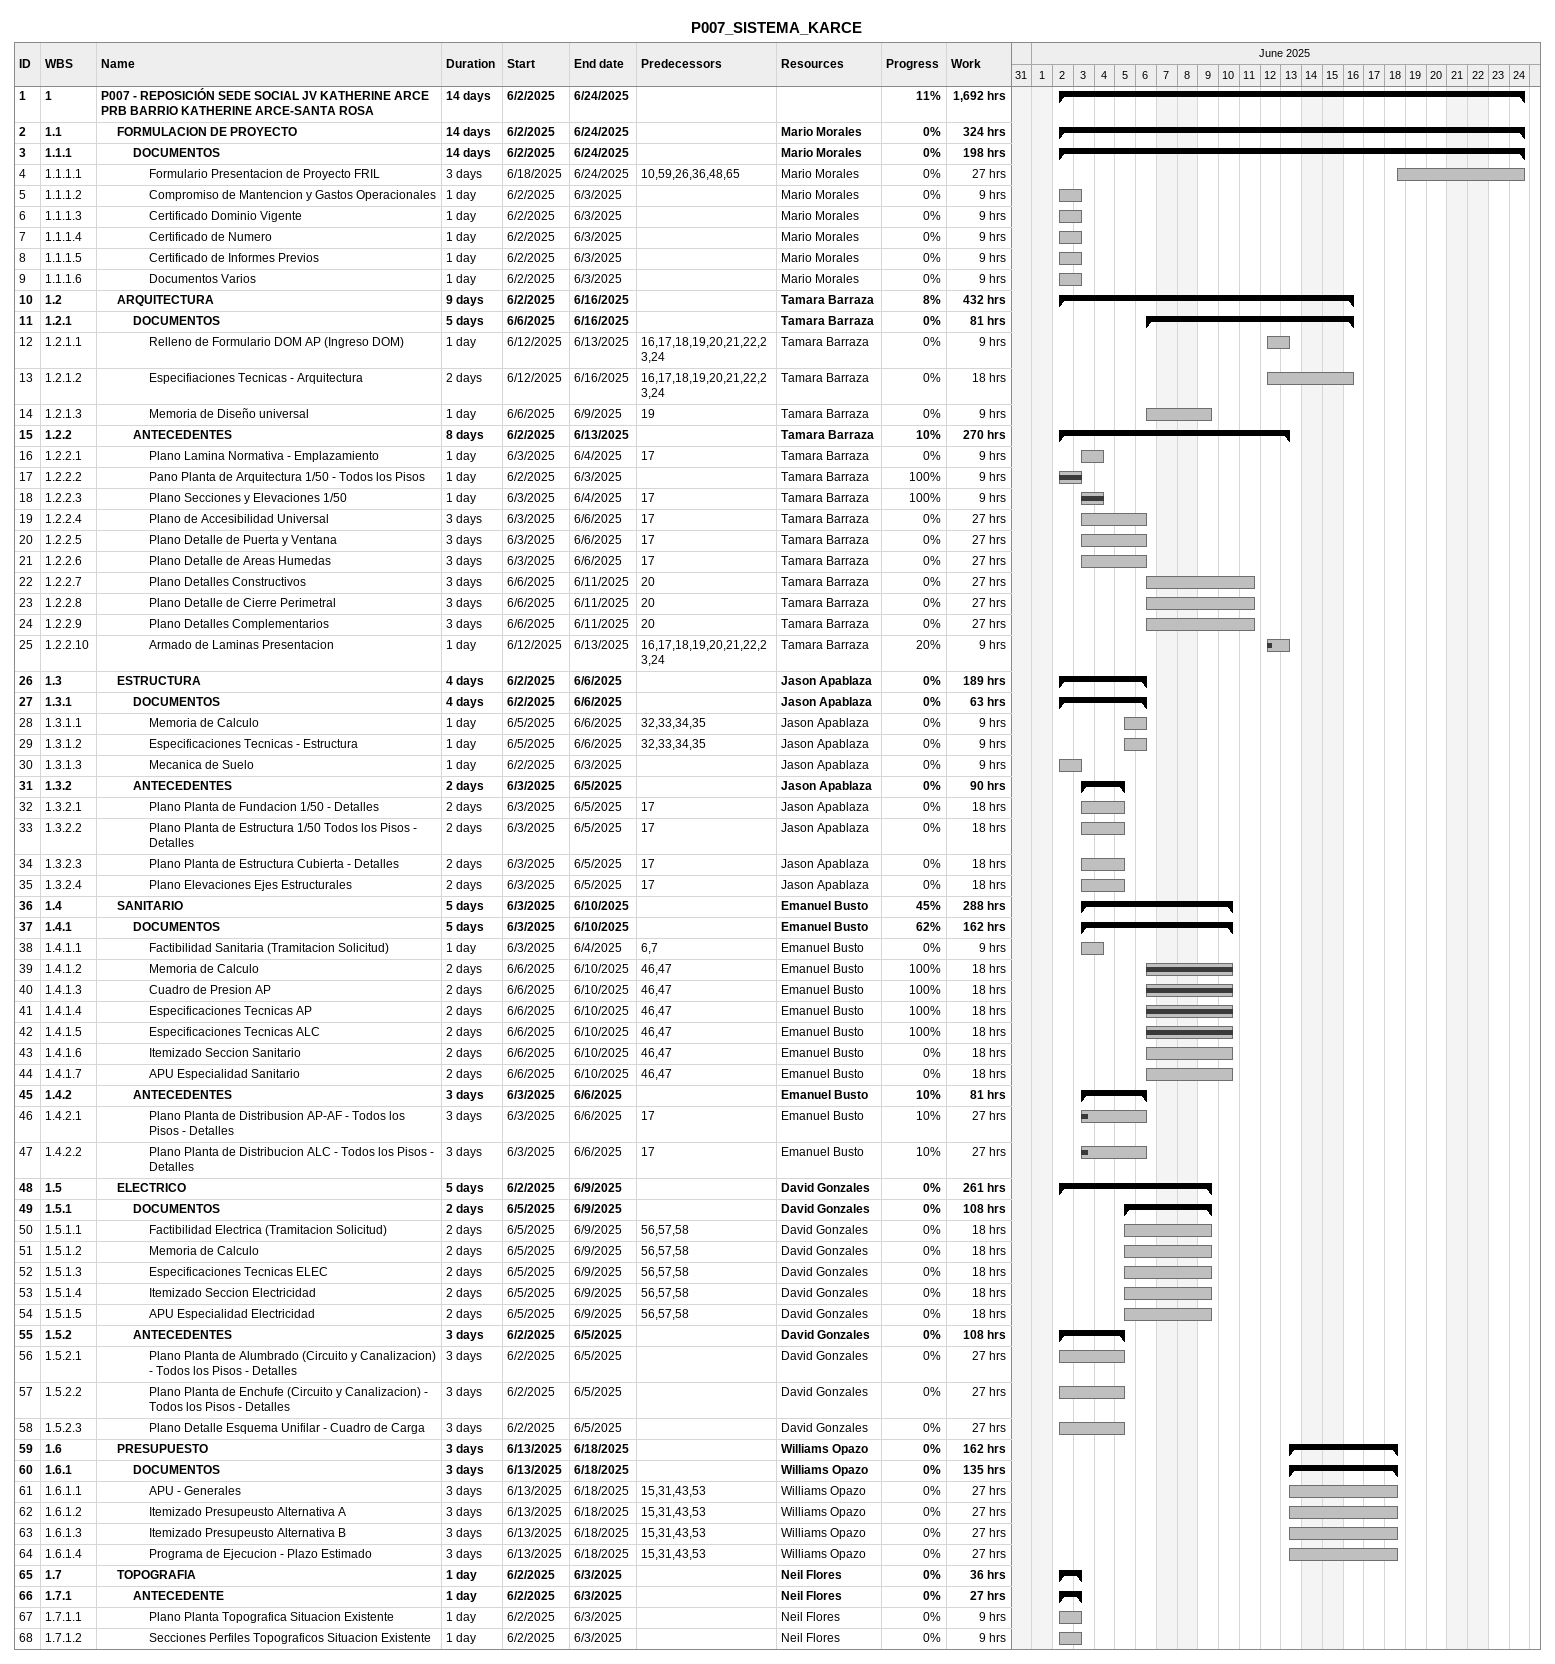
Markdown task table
P007_SISTEMA_KARCE

| ID | WBS | Task | Duration | Start | Finish | Predecessors | Resources | % complete | Work (h) |
|---|---|---|---|---|---|---|---|---|---|
| 1 | 1 | **P007 - REPOSICIÓN SEDE SOCIAL JV KATHERINE ARCE PRB BARRIO KATHERINE ARCE-SANTA ROSA** | 14d | 2025-06-02 | 2025-06-24 |  |  | 11 | 1692 |
| 2 | 1.1 | **FORMULACION DE PROYECTO** | 14d | 2025-06-02 | 2025-06-24 |  | Mario Morales | 0 | 324 |
| 3 | 1.1.1 | **DOCUMENTOS** | 14d | 2025-06-02 | 2025-06-24 |  | Mario Morales | 0 | 198 |
| 4 | 1.1.1.1 | Formulario Presentacion de Proyecto FRIL | 3d | 2025-06-18 | 2025-06-24 | 10, 59, 26, 36, 48, 65 | Mario Morales | 0 | 27 |
| 5 | 1.1.1.2 | Compromiso de Mantencion y Gastos Operacionales | 1d | 2025-06-02 | 2025-06-03 |  | Mario Morales | 0 | 9 |
| 6 | 1.1.1.3 | Certificado Dominio Vigente | 1d | 2025-06-02 | 2025-06-03 |  | Mario Morales | 0 | 9 |
| 7 | 1.1.1.4 | Certificado de Numero | 1d | 2025-06-02 | 2025-06-03 |  | Mario Morales | 0 | 9 |
| 8 | 1.1.1.5 | Certificado de Informes Previos | 1d | 2025-06-02 | 2025-06-03 |  | Mario Morales | 0 | 9 |
| 9 | 1.1.1.6 | Documentos Varios | 1d | 2025-06-02 | 2025-06-03 |  | Mario Morales | 0 | 9 |
| 10 | 1.2 | **ARQUITECTURA** | 9d | 2025-06-02 | 2025-06-16 |  | Tamara Barraza | 8 | 432 |
| 11 | 1.2.1 | **DOCUMENTOS** | 5d | 2025-06-06 | 2025-06-16 |  | Tamara Barraza | 0 | 81 |
| 12 | 1.2.1.1 | Relleno de Formulario DOM AP (Ingreso DOM) | 1d | 2025-06-12 | 2025-06-13 | 16, 17, 18, 19, 20, 21, 22, 23, 24 | Tamara Barraza | 0 | 9 |
| 13 | 1.2.1.2 | Especifiaciones Tecnicas - Arquitectura | 2d | 2025-06-12 | 2025-06-16 | 16, 17, 18, 19, 20, 21, 22, 23, 24 | Tamara Barraza | 0 | 18 |
| 14 | 1.2.1.3 | Memoria de Diseño universal | 1d | 2025-06-06 | 2025-06-09 | 19 | Tamara Barraza | 0 | 9 |
| 15 | 1.2.2 | **ANTECEDENTES** | 8d | 2025-06-02 | 2025-06-13 |  | Tamara Barraza | 10 | 270 |
| 16 | 1.2.2.1 | Plano Lamina Normativa - Emplazamiento | 1d | 2025-06-03 | 2025-06-04 | 17 | Tamara Barraza | 0 | 9 |
| 17 | 1.2.2.2 | Pano Planta de Arquitectura 1/50 - Todos los Pisos | 1d | 2025-06-02 | 2025-06-03 |  | Tamara Barraza | 100 | 9 |
| 18 | 1.2.2.3 | Plano Secciones y Elevaciones 1/50 | 1d | 2025-06-03 | 2025-06-04 | 17 | Tamara Barraza | 100 | 9 |
| 19 | 1.2.2.4 | Plano de Accesibilidad Universal | 3d | 2025-06-03 | 2025-06-06 | 17 | Tamara Barraza | 0 | 27 |
| 20 | 1.2.2.5 | Plano Detalle de Puerta y Ventana | 3d | 2025-06-03 | 2025-06-06 | 17 | Tamara Barraza | 0 | 27 |
| 21 | 1.2.2.6 | Plano Detalle de Areas Humedas | 3d | 2025-06-03 | 2025-06-06 | 17 | Tamara Barraza | 0 | 27 |
| 22 | 1.2.2.7 | Plano Detalles Constructivos | 3d | 2025-06-06 | 2025-06-11 | 20 | Tamara Barraza | 0 | 27 |
| 23 | 1.2.2.8 | Plano Detalle de Cierre Perimetral | 3d | 2025-06-06 | 2025-06-11 | 20 | Tamara Barraza | 0 | 27 |
| 24 | 1.2.2.9 | Plano Detalles Complementarios | 3d | 2025-06-06 | 2025-06-11 | 20 | Tamara Barraza | 0 | 27 |
| 25 | 1.2.2.10 | Armado de Laminas Presentacion | 1d | 2025-06-12 | 2025-06-13 | 16, 17, 18, 19, 20, 21, 22, 23, 24 | Tamara Barraza | 20 | 9 |
| 26 | 1.3 | **ESTRUCTURA** | 4d | 2025-06-02 | 2025-06-06 |  | Jason Apablaza | 0 | 189 |
| 27 | 1.3.1 | **DOCUMENTOS** | 4d | 2025-06-02 | 2025-06-06 |  | Jason Apablaza | 0 | 63 |
| 28 | 1.3.1.1 | Memoria de Calculo | 1d | 2025-06-05 | 2025-06-06 | 32, 33, 34, 35 | Jason Apablaza | 0 | 9 |
| 29 | 1.3.1.2 | Especificaciones Tecnicas - Estructura | 1d | 2025-06-05 | 2025-06-06 | 32, 33, 34, 35 | Jason Apablaza | 0 | 9 |
| 30 | 1.3.1.3 | Mecanica de Suelo | 1d | 2025-06-02 | 2025-06-03 |  | Jason Apablaza | 0 | 9 |
| 31 | 1.3.2 | **ANTECEDENTES** | 2d | 2025-06-03 | 2025-06-05 |  | Jason Apablaza | 0 | 90 |
| 32 | 1.3.2.1 | Plano Planta de Fundacion 1/50 - Detalles | 2d | 2025-06-03 | 2025-06-05 | 17 | Jason Apablaza | 0 | 18 |
| 33 | 1.3.2.2 | Plano Planta de Estructura 1/50 Todos los Pisos - Detalles | 2d | 2025-06-03 | 2025-06-05 | 17 | Jason Apablaza | 0 | 18 |
| 34 | 1.3.2.3 | Plano Planta de Estructura Cubierta - Detalles | 2d | 2025-06-03 | 2025-06-05 | 17 | Jason Apablaza | 0 | 18 |
| 35 | 1.3.2.4 | Plano Elevaciones Ejes Estructurales | 2d | 2025-06-03 | 2025-06-05 | 17 | Jason Apablaza | 0 | 18 |
| 36 | 1.4 | **SANITARIO** | 5d | 2025-06-03 | 2025-06-10 |  | Emanuel Busto | 45 | 288 |
| 37 | 1.4.1 | **DOCUMENTOS** | 5d | 2025-06-03 | 2025-06-10 |  | Emanuel Busto | 62 | 162 |
| 38 | 1.4.1.1 | Factibilidad Sanitaria (Tramitacion Solicitud) | 1d | 2025-06-03 | 2025-06-04 | 6, 7 | Emanuel Busto | 0 | 9 |
| 39 | 1.4.1.2 | Memoria de Calculo | 2d | 2025-06-06 | 2025-06-10 | 46, 47 | Emanuel Busto | 100 | 18 |
| 40 | 1.4.1.3 | Cuadro de Presion AP | 2d | 2025-06-06 | 2025-06-10 | 46, 47 | Emanuel Busto | 100 | 18 |
| 41 | 1.4.1.4 | Especificaciones Tecnicas AP | 2d | 2025-06-06 | 2025-06-10 | 46, 47 | Emanuel Busto | 100 | 18 |
| 42 | 1.4.1.5 | Especificaciones Tecnicas ALC | 2d | 2025-06-06 | 2025-06-10 | 46, 47 | Emanuel Busto | 100 | 18 |
| 43 | 1.4.1.6 | Itemizado Seccion Sanitario | 2d | 2025-06-06 | 2025-06-10 | 46, 47 | Emanuel Busto | 0 | 18 |
| 44 | 1.4.1.7 | APU Especialidad Sanitario | 2d | 2025-06-06 | 2025-06-10 | 46, 47 | Emanuel Busto | 0 | 18 |
| 45 | 1.4.2 | **ANTECEDENTES** | 3d | 2025-06-03 | 2025-06-06 |  | Emanuel Busto | 10 | 81 |
| 46 | 1.4.2.1 | Plano Planta de Distribusion AP-AF - Todos los Pisos - Detalles | 3d | 2025-06-03 | 2025-06-06 | 17 | Emanuel Busto | 10 | 27 |
| 47 | 1.4.2.2 | Plano Planta de Distribucion ALC - Todos los Pisos - Detalles | 3d | 2025-06-03 | 2025-06-06 | 17 | Emanuel Busto | 10 | 27 |
| 48 | 1.5 | **ELECTRICO** | 5d | 2025-06-02 | 2025-06-09 |  | David Gonzales | 0 | 261 |
| 49 | 1.5.1 | **DOCUMENTOS** | 2d | 2025-06-05 | 2025-06-09 |  | David Gonzales | 0 | 108 |
| 50 | 1.5.1.1 | Factibilidad Electrica (Tramitacion Solicitud) | 2d | 2025-06-05 | 2025-06-09 | 56, 57, 58 | David Gonzales | 0 | 18 |
| 51 | 1.5.1.2 | Memoria de Calculo | 2d | 2025-06-05 | 2025-06-09 | 56, 57, 58 | David Gonzales | 0 | 18 |
| 52 | 1.5.1.3 | Especificaciones Tecnicas ELEC | 2d | 2025-06-05 | 2025-06-09 | 56, 57, 58 | David Gonzales | 0 | 18 |
| 53 | 1.5.1.4 | Itemizado Seccion Electricidad | 2d | 2025-06-05 | 2025-06-09 | 56, 57, 58 | David Gonzales | 0 | 18 |
| 54 | 1.5.1.5 | APU Especialidad Electricidad | 2d | 2025-06-05 | 2025-06-09 | 56, 57, 58 | David Gonzales | 0 | 18 |
| 55 | 1.5.2 | **ANTECEDENTES** | 3d | 2025-06-02 | 2025-06-05 |  | David Gonzales | 0 | 108 |
| 56 | 1.5.2.1 | Plano Planta de Alumbrado (Circuito y Canalizacion) - Todos los Pisos - Detalles | 3d | 2025-06-02 | 2025-06-05 |  | David Gonzales | 0 | 27 |
| 57 | 1.5.2.2 | Plano Planta de Enchufe (Circuito y Canalizacion) - Todos los Pisos - Detalles | 3d | 2025-06-02 | 2025-06-05 |  | David Gonzales | 0 | 27 |
| 58 | 1.5.2.3 | Plano Detalle Esquema Unifilar - Cuadro de Carga | 3d | 2025-06-02 | 2025-06-05 |  | David Gonzales | 0 | 27 |
| 59 | 1.6 | **PRESUPUESTO** | 3d | 2025-06-13 | 2025-06-18 |  | Williams Opazo | 0 | 162 |
| 60 | 1.6.1 | **DOCUMENTOS** | 3d | 2025-06-13 | 2025-06-18 |  | Williams Opazo | 0 | 135 |
| 61 | 1.6.1.1 | APU - Generales | 3d | 2025-06-13 | 2025-06-18 | 15, 31, 43, 53 | Williams Opazo | 0 | 27 |
| 62 | 1.6.1.2 | Itemizado Presupeusto Alternativa A | 3d | 2025-06-13 | 2025-06-18 | 15, 31, 43, 53 | Williams Opazo | 0 | 27 |
| 63 | 1.6.1.3 | Itemizado Presupeusto Alternativa B | 3d | 2025-06-13 | 2025-06-18 | 15, 31, 43, 53 | Williams Opazo | 0 | 27 |
| 64 | 1.6.1.4 | Programa de Ejecucion - Plazo Estimado | 3d | 2025-06-13 | 2025-06-18 | 15, 31, 43, 53 | Williams Opazo | 0 | 27 |
| 65 | 1.7 | **TOPOGRAFIA** | 1d | 2025-06-02 | 2025-06-03 |  | Neil Flores | 0 | 36 |
| 66 | 1.7.1 | **ANTECEDENTE** | 1d | 2025-06-02 | 2025-06-03 |  | Neil Flores | 0 | 27 |
| 67 | 1.7.1.1 | Plano Planta Topografica Situacion Existente | 1d | 2025-06-02 | 2025-06-03 |  | Neil Flores | 0 | 9 |
| 68 | 1.7.1.2 | Secciones Perfiles Topograficos Situacion Existente | 1d | 2025-06-02 | 2025-06-03 |  | Neil Flores | 0 | 9 |
